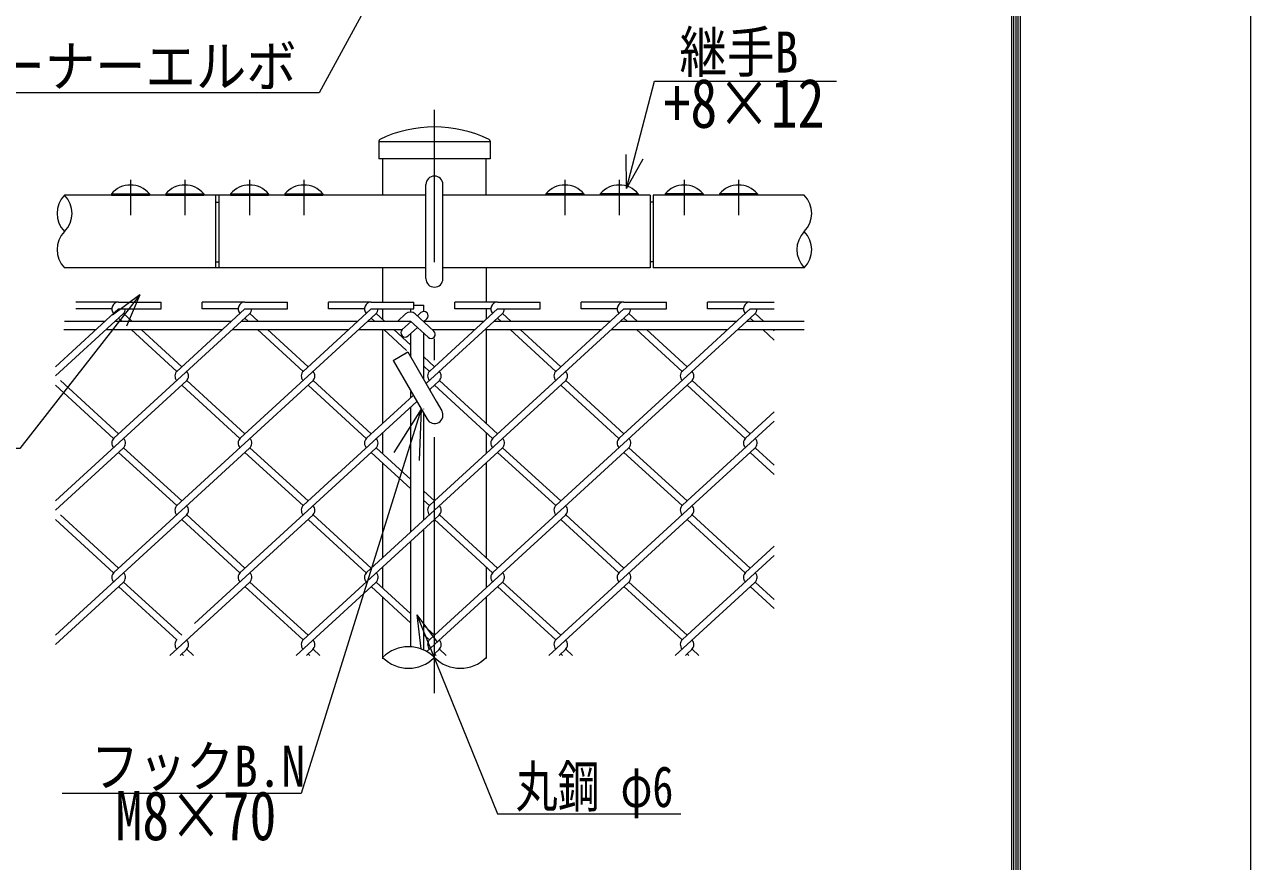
# Model space of a CAD drawing. Units: millimetres, scale not verified. Extents: x -4200 to 4200, y -2970 to 2970.
# Drawn here: x 2764 to 4200, y -1086 to -105 of the extents above; entities that cross this region are included whole.
import ezdxf
from ezdxf.enums import TextEntityAlignment as Align

# ---------------------------------------------------------------- set-up
doc = ezdxf.new("R2010")
doc.units = ezdxf.units.MM
doc.header["$LTSCALE"] = 10
doc.linetypes.add('USER1', pattern=[50.5, 30, -9, 2.5, -9])
for name, color, linetype, lineweight in [('0-0_1', 1, 'Continuous', 9), ('0-2_3', 3, 'Continuous', 13), ('0-3_26', 2, 'USER1', 13), ('0-4_27', 7, 'Continuous', 13), ('0-7_28', 7, 'Continuous', 13), ('0-A_23', 2, 'Continuous', 9), ('0-B_11', 59, 'Continuous', 9)]:
    doc.layers.add(name, color=color, linetype=linetype, lineweight=lineweight)
doc.layers.add('0-C_21', color=7, linetype='Continuous')
doc.layers.add('0-D_0', color=7, linetype='Continuous')
doc.styles.add('ＭＳ ゴシック', font='')
doc.styles.get('ＭＳ ゴシック').set_extended_font_data('MS Gothic')

# ---------------------------------------------------------------- blocks, each defined once
blk = doc.blocks.new('G40')
at = {"layer": '0-7_28', "lineweight": 9}
for q in [(72875.9, 19639.1), (73963.7, 23635), (74260.1, 23542.2)]:
    blk.add_line((74285, 24141.7), q, dxfattribs=at)

msp = doc.modelspace()

# ---------------------------------------------------------------- linework, layer by layer
at = {"layer": '0-0_1'}
for p, q in [((3178.66, -241.69), (3178.66, -262.52)), ((3309.16, -242.52), (3178.66, -242.52)), ((3309.16, -241.69), (3309.16, -262.52)), ((3309.16, -262.52), (3178.66, -262.52)), ((3183.16, -262.52), (3183.16, -305.02)), ((3304.66, -305.02), (3304.66, -262.52)), ((3233.91, -305.02), (2810.57, -305.02)), ((2987.58, -305.02), (2987.58, -390.02)), ((2991.11, -305.02), (2991.11, -390.02)), ((3496.7, -305.02), (3253.91, -305.02)), ((3496.7, -305.02), (3496.7, -390.02)), ((3677.24, -305.02), (3500.23, -305.02)), ((3500.23, -305.02), (3500.23, -390.02)), ((3233.91, -390.02), (2810.57, -390.02)), ((3183.16, -390.02), (3183.16, -430.15)), ((3496.7, -390.02), (3253.91, -390.02)), ((3304.66, -390.02), (3304.66, -430.15)), ((3677.24, -390.02), (3500.23, -390.02)), ((3183.16, -438.15), (3183.16, -450.3)), ((3304.66, -438.15), (3304.66, -450.3)), ((3183.16, -462.52), (3183.16, -572.48)), ((3304.66, -462.52), (3304.66, -572.48)), ((3183.16, -583.33), (3183.16, -607.63)), ((3304.66, -583.33), (3304.66, -607.63)), ((3183.16, -618.48), (3183.16, -729.82)), ((3304.66, -618.48), (3304.66, -729.82)), ((3183.16, -740.67), (3183.16, -764.97)), ((3304.66, -740.67), (3304.66, -764.97)), ((3183.16, -775.82), (3183.16, -848.1)), ((3304.66, -775.82), (3304.66, -847.86)), ((3183.16, -823.95), (3183.16, -846.68)), ((3304.66, -823.7), (3304.66, -846.68))]:
    msp.add_line(p, q, dxfattribs=at)
for centre, radius, start, end in [((3243.91, -373.36), 148.34, 64.40505, 115.59495), ((3181.16, -241.69), 2.5, 122.29827, 180), ((3306.66, -241.69), 2.5, 0, 57.70173)]:
    msp.add_arc(centre, radius, start, end, dxfattribs=at)
at = {"layer": '0-2_3'}
for p, q in [((3233.91, -402.52), (3233.91, -292.52)), ((3253.91, -402.52), (3253.91, -292.52)), ((2865.45, -303.28), (2909.95, -303.28)), ((2865.45, -303.28), (2865.45, -305.02)), ((2865.45, -305.02), (2909.95, -305.02)), ((2909.95, -303.28), (2909.95, -305.02)), ((2929.09, -303.28), (2973.59, -303.28)), ((2929.09, -303.28), (2929.09, -305.02)), ((2929.09, -305.02), (2973.59, -305.02)), ((2973.59, -303.28), (2973.59, -305.02)), ((2987.58, -313.02), (2991.11, -313.02)), ((3005.1, -303.28), (3049.6, -303.28)), ((3005.1, -303.28), (3005.1, -305.02)), ((3005.1, -305.02), (3049.6, -305.02)), ((3049.6, -303.28), (3049.6, -305.02)), ((3068.74, -303.28), (3113.24, -303.28)), ((3068.74, -303.28), (3068.74, -305.02)), ((3068.74, -305.02), (3113.24, -305.02)), ((3113.24, -303.28), (3113.24, -305.02)), ((3419.07, -303.28), (3374.57, -303.28)), ((3374.57, -303.28), (3374.57, -305.02)), ((3419.07, -305.02), (3374.57, -305.02)), ((3419.07, -303.28), (3419.07, -305.02)), ((3482.71, -303.28), (3438.21, -303.28)), ((3438.21, -303.28), (3438.21, -305.02)), ((3482.71, -305.02), (3438.21, -305.02)), ((3482.71, -303.28), (3482.71, -305.02)), ((3500.23, -313.02), (3496.7, -313.02)), ((3558.72, -303.28), (3514.22, -303.28)), ((3514.22, -303.28), (3514.22, -305.02)), ((3558.72, -305.02), (3514.22, -305.02)), ((3558.72, -303.28), (3558.72, -305.02)), ((3622.36, -303.28), (3577.86, -303.28)), ((3577.86, -303.28), (3577.86, -305.02)), ((3622.36, -305.02), (3577.86, -305.02)), ((3622.36, -303.28), (3622.36, -305.02)), ((2987.58, -383.02), (2991.11, -383.02)), ((3500.23, -383.02), (3496.7, -383.02)), ((3210.19, -444.12), (3201.02, -452.52)), ((3216.41, -441.95), (3216.41, -438.15)), ((3219.9, -433.77), (3231.41, -433.77)), ((3221.45, -444.12), (3243.27, -464.11)), ((3228.15, -442.48), (3223.91, -446.37)), ((3231.41, -441.16), (3231.41, -433.77)), ((2810.57, -452.52), (2858.17, -452.52)), ((2870.01, -452.52), (3006.19, -452.52)), ((3018.03, -452.52), (3154.21, -452.52)), ((3166.05, -452.52), (3215.82, -452.52)), ((3216.5, -453.15), (3206.27, -462.52)), ((3215.82, -452.52), (3236.52, -471.48)), ((3234.91, -449.85), (3231.31, -453.15)), ((3231.99, -452.52), (3302.23, -452.52)), ((3314.07, -452.52), (3450.25, -452.52)), ((3462.09, -452.52), (3598.27, -452.52)), ((3610.11, -452.52), (3677.24, -452.52)), ((2809.71, -462.52), (2847.26, -462.52)), ((2859.1, -462.52), (2995.28, -462.52)), ((3007.12, -462.52), (3143.3, -462.52)), ((3155.14, -462.52), (3206.27, -462.52)), ((3223.91, -459.93), (3213.03, -469.89)), ((3216.41, -494.89), (3216.41, -466.8)), ((3231.41, -520.87), (3231.41, -466.8)), ((3241.54, -462.52), (3291.32, -462.52)), ((3303.16, -462.52), (3439.33, -462.52)), ((3451.18, -462.52), (3587.35, -462.52)), ((3599.19, -462.52), (3677.24, -462.52)), ((3195.42, -498.55), (3235.25, -567.52)), ((3209.07, -490.67), (3212.75, -488.55)), ((3216.41, -542.01), (3216.41, -534.89)), ((3216.41, -699.35), (3216.41, -552.86)), ((3231.41, -555.87), (3231.41, -555.48)), ((3246.05, -546.24), (3252.57, -557.52)), ((3231.41, -685.6), (3231.41, -560.87)), ((3231.41, -838.04), (3231.41, -696.46)), ((3216.41, -834.25), (3216.41, -710.2))]:
    msp.add_line(p, q, dxfattribs=at)
msp.add_lwpolyline([(3195.42, -498.55), (3212.75, -488.55), (3246.05, -546.24)], dxfattribs=at)
for centre, radius, start, end in [((3243.91, -292.52), 10, 0, 180), ((2887.7, -322.27), 29.25, 40.47549, 139.52451), ((2951.34, -322.27), 29.25, 40.47549, 139.52451), ((3027.35, -322.27), 29.25, 40.47549, 139.52451), ((3090.99, -322.27), 29.25, 40.47549, 139.52451), ((3396.82, -322.27), 29.25, 40.47549, 139.52451), ((3460.46, -322.27), 29.25, 40.47549, 139.52451), ((3536.47, -322.27), 29.25, 40.47549, 139.52451), ((3600.11, -322.27), 29.25, 40.47549, 139.52451), ((3243.91, -402.73), 10, 180, 0), ((3215.82, -450.26), 8.33, 47.5, 132.5), ((3231.53, -446.16), 5, 312.5, 132.5), ((3209.65, -466.21), 5, 132.5, 312.5), ((3239.89, -467.8), 5, 227.5, 47.5), ((3243.91, -562.52), 10, 210, 30)]:
    msp.add_arc(centre, radius, start, end, dxfattribs=at)
at = {"layer": '0-3_26'}
for p, q in [((3243.91, -888.35), (3243.91, -205.02)), ((2887.7, -286.8), (2887.7, -328.47)), ((2951.34, -286.8), (2951.34, -328.47)), ((3027.35, -286.8), (3027.35, -328.47)), ((3090.99, -286.8), (3090.99, -328.47)), ((3396.82, -286.8), (3396.82, -328.47)), ((3460.46, -286.8), (3460.46, -328.47)), ((3536.47, -286.8), (3536.47, -328.47)), ((3600.11, -286.8), (3600.11, -328.47))]:
    msp.add_line(p, q, dxfattribs=at)
at = {"layer": '0-4_27'}
for centre, radius, start, end in [((2831.96, -326.27), 30.15, 135.18146, 224.81854), ((2789.19, -326.27), 30.15, 315.18146, 44.81854), ((3655.85, -326.27), 30.15, 315.18146, 44.81854), ((2831.96, -368.77), 30.15, 135.18146, 224.81854), ((3698.62, -368.77), 30.15, 135.18146, 224.81854), ((3655.85, -368.77), 30.15, 315.18146, 44.81854), ((3213.53, -877.25), 43.09, 45.18146, 134.81854), ((3213.53, -816.12), 43.09, 225.18146, 314.81854), ((3274.28, -816.12), 43.09, 225.18146, 314.81854)]:
    msp.add_arc(centre, radius, start, end, dxfattribs=at)
at = {"layer": '0-7_28'}
for p, q in [((3187.36, -41.04), (3108.89, -184.82)), ((3108.89, -184.82), (2636.54, -184.82)), ((3468.8, -297.22), (3468.51, -257.22)), ((3468.8, -297.22), (3488.55, -262.43)), ((2898.57, -421.53), (2866.67, -445.67)), ((2898.57, -421.53), (2883.01, -458.38)), ((3223.13, -796.73), (3317.83, -1030.03)), ((3223.13, -796.73), (3247.25, -828.64)), ((3223.13, -796.73), (3228.07, -836.42)), ((3087.59, -1006.09), (2807.91, -1006.09)), ((3317.83, -1030.03), (3532.56, -1030.03))]:
    msp.add_line(p, q, dxfattribs=at)
for points in [[(3468.8, -297.22), (3501.58, -171.16), (3714.94, -171.16)], [(2898.57, -421.53), (2758.16, -601.95), (2577.28, -601.95)]]:
    msp.add_lwpolyline(points, dxfattribs=at)
at = {"layer": '0-A_23'}
for points in [[(-4200, 2970), (4200, 2970), (4200, -2970), (-4200, -2970)], [(-3930, 2750), (3930, 2750), (3930, -2750), (-3930, -2750)], [(-3927.5, 2747.5), (3927.5, 2747.5), (3927.5, -2747.5), (-3927.5, -2747.5)], [(-3925, 2745), (3925, 2745), (3925, -2745), (-3925, -2745)], [(-3922.5, 2742.5), (3922.5, 2742.5), (3922.5, -2742.5), (-3922.5, -2742.5)], [(-3920, 2740), (3920, 2740), (3920, -2740), (-3920, -2740)]]:
    msp.add_lwpolyline(points, close=True, dxfattribs=at)
at = {"layer": '0-B_11'}
for p, q in [((2873.86, -430.15), (2823.86, -430.15)), ((2873.86, -430.15), (2923.86, -430.15)), ((2923.86, -438.15), (2923.86, -430.15)), ((2971.88, -438.15), (2971.88, -430.15)), ((3021.88, -430.15), (2971.88, -430.15)), ((3021.88, -430.15), (3071.88, -430.15)), ((3071.88, -438.15), (3071.88, -430.15)), ((3119.9, -438.15), (3119.9, -430.15)), ((3169.9, -430.15), (3119.9, -430.15)), ((3169.9, -430.15), (3219.9, -430.15)), ((3219.9, -438.15), (3219.9, -430.15)), ((3267.92, -438.15), (3267.92, -430.15)), ((3317.92, -430.15), (3267.92, -430.15)), ((3317.92, -430.15), (3367.92, -430.15)), ((3367.92, -438.15), (3367.92, -430.15)), ((3415.93, -438.15), (3415.93, -430.15)), ((3465.93, -430.15), (3415.93, -430.15)), ((3465.93, -430.15), (3515.93, -430.15)), ((3515.93, -438.15), (3515.93, -430.15)), ((3563.95, -438.15), (3563.95, -430.15)), ((3613.95, -430.15), (3563.95, -430.15)), ((3613.95, -430.15), (3642.03, -430.15)), ((2799.85, -505.96), (2873.86, -438.15)), ((2799.85, -516.82), (2879.26, -444.05)), ((2865.86, -438.15), (2823.86, -438.15)), ((2873.86, -438.15), (2923.86, -438.15)), ((2879.76, -443.55), (2889.55, -452.52)), ((3013.88, -438.15), (2971.88, -438.15)), ((3006.19, -452.52), (3021.88, -438.15)), ((3018.03, -452.52), (3027.28, -444.05)), ((3021.88, -438.15), (3071.88, -438.15)), ((3027.78, -443.55), (3037.56, -452.52)), ((3161.9, -438.15), (3119.9, -438.15)), ((3154.21, -452.52), (3169.9, -438.15)), ((3166.05, -452.52), (3175.3, -444.05)), ((3169.9, -438.15), (3219.9, -438.15)), ((3175.79, -443.55), (3185.58, -452.52)), ((3243.91, -505.96), (3317.92, -438.15)), ((3243.91, -516.82), (3323.32, -444.05)), ((3309.92, -438.15), (3267.92, -438.15)), ((3312.51, -589.58), (3471.34, -444.05)), ((3317.92, -438.15), (3367.92, -438.15)), ((3323.81, -443.55), (3333.6, -452.52)), ((3386.01, -511.39), (3465.93, -438.15)), ((3457.93, -438.15), (3415.93, -438.15)), ((3465.93, -438.15), (3515.93, -438.15)), ((3471.83, -443.55), (3481.62, -452.52)), ((3539.94, -505.96), (3613.95, -438.15)), ((3539.94, -516.82), (3619.36, -444.05)), ((3605.95, -438.15), (3563.95, -438.15)), ((3613.95, -438.15), (3642.03, -438.15)), ((3619.85, -443.55), (3629.64, -452.52)), ((2868.45, -589.58), (3018.03, -452.52)), ((2873.84, -448.98), (2877.7, -452.52)), ((2941.95, -511.39), (3006.19, -452.52)), ((3016.47, -589.58), (3166.05, -452.52)), ((3021.86, -448.98), (3025.72, -452.52)), ((3089.97, -511.39), (3154.21, -452.52)), ((3169.87, -448.98), (3173.74, -452.52)), ((3317.89, -448.98), (3321.76, -452.52)), ((3465.91, -448.98), (3469.78, -452.52)), ((3613.93, -448.98), (3617.8, -452.52)), ((2888.62, -462.52), (2941.99, -511.43)), ((2900.46, -462.52), (2947.87, -505.96)), ((3036.64, -462.52), (3090.01, -511.43)), ((3048.48, -462.52), (3095.89, -505.96)), ((3184.65, -462.52), (3211.26, -486.91)), ((3196.5, -462.52), (3216.41, -480.77)), ((3332.67, -462.52), (3386.05, -511.43)), ((3344.51, -462.52), (3391.92, -505.96)), ((3480.69, -462.52), (3534.07, -511.43)), ((3492.53, -462.52), (3539.94, -505.96)), ((3628.71, -462.52), (3642.03, -474.73)), ((3640.55, -462.52), (3642.03, -463.88)), ((3215.46, -490.75), (3216.79, -491.97)), ((3231.41, -494.51), (3243.91, -505.96)), ((3231.41, -505.36), (3238.03, -511.43)), ((3235.14, -524.84), (3243.91, -516.82)), ((3237.98, -511.39), (3243.91, -505.96)), ((3460.53, -589.58), (3539.94, -516.82)), ((3534.02, -511.39), (3539.94, -505.96)), ((2799.85, -663.3), (2953.79, -522.24)), ((2799.85, -527.67), (2867.94, -590.06)), ((2805.75, -522.22), (2873.86, -584.63)), ((2941.66, -668.98), (3101.81, -522.24)), ((2948.34, -528.1), (3016, -590.1)), ((2953.74, -522.2), (3021.88, -584.63)), ((3096.36, -528.1), (3164, -590.08)), ((3101.76, -522.2), (3169.9, -584.63)), ((3234.2, -525.71), (3235.14, -524.84)), ((3239.24, -531.94), (3243.91, -527.67)), ((3243.91, -527.67), (3249.83, -522.24)), ((3243.91, -663.3), (3397.85, -522.24)), ((3243.91, -527.67), (3311.99, -590.06)), ((3249.8, -522.22), (3317.92, -584.63)), ((3386, -668.73), (3539.94, -527.67)), ((3392.4, -528.1), (3460.06, -590.1)), ((3397.8, -522.2), (3465.93, -584.63)), ((3539.94, -527.67), (3545.86, -522.24)), ((3539.94, -527.67), (3608.03, -590.06)), ((3545.84, -522.22), (3613.95, -584.63)), ((3164.49, -589.58), (3219.1, -539.55)), ((3238.3, -532.8), (3239.24, -531.94)), ((3125.47, -636.19), (3223.19, -546.64)), ((3608.55, -589.58), (3642.03, -558.9)), ((3539.94, -663.3), (3642.03, -569.75)), ((2799.85, -674.15), (2879.26, -601.38)), ((2868.45, -746.92), (3027.28, -601.38)), ((2879.78, -600.91), (2947.87, -663.3)), ((3015.96, -747.39), (3175.3, -601.38)), ((3027.8, -600.91), (3095.89, -663.3)), ((3027.8, -600.91), (3095.89, -663.3)), ((3164.49, -601.38), (3163.98, -600.91)), ((3175.82, -590.06), (3175.3, -589.58)), ((3175.82, -600.91), (3216.41, -638.1)), ((3243.91, -674.15), (3323.32, -601.38)), ((3312.51, -746.92), (3471.34, -601.38)), ((3323.84, -600.91), (3391.92, -663.3)), ((3471.85, -600.91), (3539.94, -663.3)), ((3539.94, -674.15), (3619.36, -601.38)), ((3619.87, -600.91), (3642.03, -621.22)), ((2873.86, -606.33), (2941.97, -668.75)), ((3021.88, -606.33), (3089.99, -668.75)), ((3021.88, -606.33), (3089.97, -668.73)), ((3169.9, -606.33), (3216.41, -648.95)), ((3317.92, -606.33), (3386.03, -668.75)), ((3465.93, -606.33), (3534.02, -668.73)), ((3613.95, -606.33), (3642.03, -632.07)), ((3089.97, -668.72), (3128.86, -633.09)), ((3231.41, -651.85), (3243.91, -663.3)), ((3164.49, -746.92), (3243.91, -674.15)), ((3231.41, -662.7), (3237.98, -668.73)), ((3237.98, -668.73), (3243.91, -663.3)), ((3460.53, -746.92), (3539.94, -674.15)), ((3534.02, -668.73), (3539.94, -663.3)), ((2799.85, -820.64), (2953.79, -679.58)), ((2799.85, -685), (2867.94, -747.39)), ((2805.75, -679.56), (2873.86, -741.97)), ((2948.34, -685.43), (3015.98, -747.41)), ((2953.74, -679.53), (3021.88, -741.97)), ((2962.87, -806.89), (3101.81, -679.58)), ((3089.94, -826.08), (3243.91, -685)), ((3096.36, -685.43), (3164, -747.41)), ((3101.76, -679.53), (3169.9, -741.97)), ((3243.91, -685), (3249.83, -679.58)), ((3243.91, -820.64), (3397.85, -679.58)), ((3243.91, -685), (3311.99, -747.39)), ((3249.8, -679.56), (3317.92, -741.97)), ((3386.52, -825.59), (3539.94, -685)), ((3392.4, -685.43), (3460.04, -747.41)), ((3397.8, -679.53), (3465.93, -741.97)), ((3539.94, -685), (3545.86, -679.58)), ((3539.94, -685), (3608.03, -747.39)), ((3545.84, -679.56), (3613.95, -741.97)), ((3608.55, -746.92), (3642.03, -716.24)), ((3539.94, -820.64), (3642.03, -727.09)), ((2799.85, -831.49), (2879.26, -758.72)), ((2879.78, -758.24), (2947.87, -820.64)), ((2934.01, -844.19), (3027.8, -758.25)), ((3027.8, -758.24), (3095.89, -820.64)), ((3082.03, -844.19), (3175.3, -758.72)), ((3175.82, -758.24), (3216.41, -795.44)), ((3243.91, -831.49), (3323.32, -758.72)), ((3323.84, -758.24), (3391.92, -820.64)), ((3378.06, -844.19), (3471.85, -758.25)), ((3471.85, -758.24), (3539.94, -820.64)), ((3539.94, -831.49), (3619.36, -758.72)), ((3619.87, -758.24), (3642.03, -778.55)), ((2873.86, -763.67), (2941.97, -826.08)), ((3021.88, -763.67), (3090.01, -826.1)), ((3169.9, -763.67), (3216.41, -806.29)), ((3317.92, -763.67), (3386.03, -826.08)), ((3465.93, -763.67), (3534.02, -826.06)), ((3613.95, -763.67), (3642.03, -789.4)), ((3231.41, -809.18), (3243.91, -820.64)), ((3231.41, -820.03), (3238.01, -826.08)), ((3234.84, -839.8), (3243.91, -831.49)), ((3237.98, -826.06), (3243.91, -820.64)), ((3526.08, -844.19), (3539.94, -831.49)), ((3534.02, -826.06), (3539.94, -820.64)), ((2945.85, -844.19), (2953.79, -836.91)), ((2948.34, -842.77), (2949.89, -844.19)), ((2953.74, -836.87), (2961.73, -844.19)), ((3093.87, -844.19), (3101.81, -836.91)), ((3095.89, -842.34), (3097.91, -844.19)), ((3101.76, -836.87), (3109.75, -844.19)), ((3243.91, -842.34), (3249.83, -836.91)), ((3249.8, -836.89), (3257.77, -844.19)), ((3389.9, -844.19), (3397.85, -836.91)), ((3392.4, -842.77), (3393.94, -844.19)), ((3397.8, -836.87), (3405.79, -844.19)), ((3539.94, -842.34), (3545.86, -836.91)), ((3545.84, -836.89), (3553.8, -844.19))]:
    msp.add_line(p, q, dxfattribs=at)
for points in [[(3241.89, -844.19), (3243.91, -842.34), (3245.93, -844.19)], [(3537.92, -844.19), (3539.94, -842.34), (3541.96, -844.19)]]:
    msp.add_lwpolyline(points, dxfattribs=at)
for centre, start, end in [((2873.86, -438.15), 90, 222.5), ((3021.88, -438.15), 90, 222.5), ((3169.9, -438.15), 90, 222.5), ((3317.92, -438.15), 90, 222.5), ((3465.93, -438.15), 90, 222.5), ((3613.95, -438.15), 90, 222.5), ((2873.86, -438.15), 312.5, 0), ((3021.88, -438.15), 312.5, 0), ((3169.9, -438.15), 312.5, 0), ((3317.92, -438.15), 312.5, 0), ((3465.93, -438.15), 312.5, 0), ((3613.95, -438.15), 312.5, 0), ((2947.87, -516.82), 132.5, 222.5), ((2947.87, -516.82), 132.5, 222.5), ((2947.87, -516.82), 312.5, 42.5), ((2947.87, -516.82), 312.5, 42.5), ((3095.89, -516.82), 132.5, 222.5), ((3095.89, -516.82), 132.5, 222.5), ((3095.89, -516.82), 312.5, 42.5), ((3095.89, -516.82), 312.5, 42.5), ((3243.91, -516.82), 132.5, 222.5), ((3243.91, -516.82), 312.5, 42.5), ((3391.92, -516.82), 132.5, 222.5), ((3391.92, -516.82), 132.5, 222.5), ((3391.92, -516.82), 312.5, 42.5), ((3391.92, -516.82), 312.5, 42.5), ((3539.94, -516.82), 132.5, 222.5), ((3539.94, -516.82), 312.5, 42.5), ((2873.86, -595.48), 132.5, 222.5), ((2873.86, -595.48), 312.5, 42.5), ((3021.88, -595.48), 132.5, 222.5), ((3021.88, -595.48), 312.5, 42.5), ((3169.9, -595.48), 132.5, 227.5), ((3169.9, -595.48), 312.5, 47.5), ((3317.92, -595.48), 132.5, 222.5), ((3317.92, -595.48), 312.5, 42.5), ((3465.93, -595.48), 132.5, 222.5), ((3465.93, -595.48), 312.5, 42.5), ((3613.95, -595.48), 132.5, 222.5), ((3613.95, -595.48), 312.5, 42.5), ((2947.87, -674.15), 132.5, 222.5), ((2947.87, -674.15), 132.5, 222.5), ((2947.87, -674.15), 312.5, 42.5), ((2947.87, -674.15), 312.5, 42.5), ((3095.89, -674.15), 132.5, 222.5), ((3095.89, -674.15), 132.5, 222.5), ((3095.89, -674.15), 312.5, 42.5), ((3095.89, -674.15), 312.5, 42.5), ((3243.91, -674.15), 132.5, 222.5), ((3243.91, -674.15), 312.5, 42.5), ((3391.92, -674.15), 132.5, 222.5), ((3391.92, -674.15), 132.5, 222.5), ((3391.92, -674.15), 312.5, 42.5), ((3391.92, -674.15), 312.5, 42.5), ((3539.94, -674.15), 132.5, 222.5), ((3539.94, -674.15), 312.5, 42.5), ((2873.86, -752.82), 132.5, 222.5), ((2873.86, -752.82), 312.5, 42.5), ((3021.88, -752.82), 132.5, 222.5), ((3021.88, -752.82), 312.5, 42.5), ((3169.9, -752.82), 132.5, 222.5), ((3169.9, -752.82), 312.5, 42.5), ((3317.92, -752.82), 132.5, 222.5), ((3317.92, -752.82), 312.5, 42.5), ((3465.93, -752.82), 132.5, 222.5), ((3465.93, -752.82), 312.5, 42.5), ((3613.95, -752.82), 132.5, 222.5), ((3613.95, -752.82), 312.5, 42.5), ((2947.87, -831.49), 132.5, 222.5), ((2947.87, -831.49), 132.5, 222.5), ((2947.87, -831.49), 312.5, 42.5), ((2947.87, -831.49), 312.5, 42.5), ((3095.89, -831.49), 132.5, 222.5), ((3095.89, -831.49), 132.5, 222.5), ((3095.89, -831.49), 312.5, 42.5), ((3095.89, -831.49), 312.5, 42.5), ((3243.91, -831.49), 132.5, 222.5), ((3243.91, -831.49), 312.5, 42.5), ((3391.92, -831.49), 132.5, 222.5), ((3391.92, -831.49), 132.5, 222.5), ((3391.92, -831.49), 312.5, 42.5), ((3391.92, -831.49), 312.5, 42.5), ((3539.94, -831.49), 132.5, 222.5), ((3539.94, -831.49), 312.5, 42.5)]:
    msp.add_arc(centre, 8, start, end, dxfattribs=at)

# ---------------------------------------------------------------- block references
at = {"layer": '0-D_0', "xscale": 0.1, "yscale": 0.1}
msp.add_blockref('G40', (-4200, -2970), dxfattribs=at)

# ---------------------------------------------------------------- texts
at = {"layer": '0-7_28', "style": 'ＭＳ ゴシック'}
for s, height, width, p in [('継手B', 48.11, 0.85, (3530.97, -175.68)), ('コーナーエルボ', 48.09, 0.9, (2669.23, -192.27)), ('フックB.N', 48.09, 0.85, (2841.84, -1012.67)), ('丸鋼 φ6', 48.09, 0.75, (3339.07, -1036.39))]:
    msp.add_text(s, height=height, dxfattribs=dict(at, width=width)).set_placement(p, align=Align.BOTTOM_LEFT)
at = {"layer": '0-C_21', "style": 'ＭＳ ゴシック', "width": 0.8}
for s, p in [('+8×12', (3512.43, -243.3)), ('M8×70', (2870.34, -1078.09))]:
    msp.add_text(s, height=57.7, dxfattribs=at).set_placement(p, align=Align.BOTTOM_LEFT)

doc.saveas('drawing.dxf')
